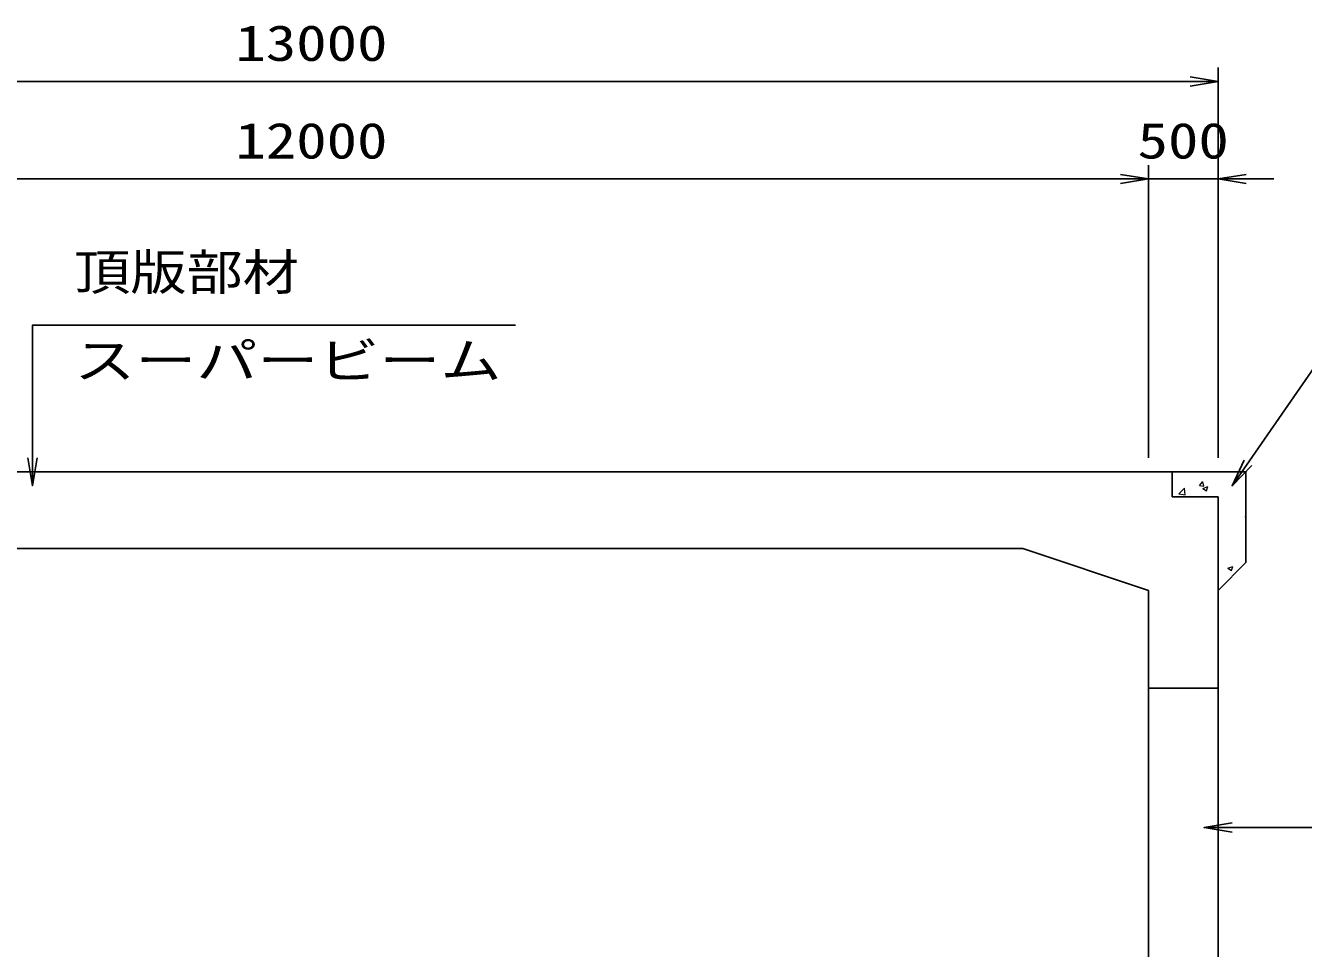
# Model space of a CAD drawing. Units: millimetres at full size. Extents: x 0 to 84100, y 0 to 59400.
# Drawn here: x 66001 to 75162, y 35983 to 42600 of the extents above; entities that cross this region are included whole.
import ezdxf
from ezdxf.enums import TextEntityAlignment as Align

# ---------------------------------------------------------------- set-up
doc = ezdxf.new("R2010")
doc.units = ezdxf.units.MM
for name, color, linetype, lineweight in [('D-DCR-HCHn', 4, 'Continuous', 9), ('D-STR-DIM', 7, 'Continuous', 25), ('D-STR-STRn', 1, 'Continuous', 25), ('D-STR-TXT', 7, 'Continuous', 25)]:
    doc.layers.add(name, color=color, linetype=linetype, lineweight=lineweight)
doc.styles.add('ＭＳ ゴシック', font='')
doc.styles.get('ＭＳ ゴシック').set_extended_font_data('MS Gothic')

# ---------------------------------------------------------------- blocks, each defined once
blk = doc.blocks.new('open_arrow')
at = {"color": 0, "linetype": 'Continuous', "lineweight": -2}
blk.add_lwpolyline([(7.5, 1.25), (0, 0), (7.5, -1.25)], dxfattribs=at)

msp = doc.modelspace()

# ---------------------------------------------------------------- linework, layer by layer
at = {"layer": 'D-DCR-HCHn'}
for p, q in [((74417.047, 39301.219), (74441.537, 39330.405)), ((74446.924, 39296.932), (74441.051, 39328.775)), ((74269.125, 39242.802), (74308.692, 39284.04)), ((74269.278, 39242.235), (74314.458, 39235.228)), ((74314.359, 39235.681), (74308.747, 39283.925)), ((74416.426, 39301.214), (74446.79, 39298.558)), ((74441.18, 39281.739), (74466.449, 39264.695)), ((74441.404, 39281.762), (74476.973, 39295.416)), ((74466.478, 39264.806), (74476.778, 39295.504)), ((74744.409, 39077.209), (74750, 39073.437)), ((74744.633, 39077.231), (74750, 39079.291)), ((74620.805, 38708.833), (74646.074, 38691.788)), ((74621.03, 38708.854), (74656.6, 38722.508)), ((74646.102, 38691.9), (74656.402, 38722.598))]:
    msp.add_line(p, q, dxfattribs=at)
at = {"layer": 'D-STR-DIM'}
for p, q in [((74550, 39500), (74550, 42300)), ((61550, 42200), (74550, 42200)), ((74050, 39500), (74050, 41600)), ((74050, 39500), (74050, 41600)), ((74550, 39500), (74550, 41600)), ((62050, 41500), (74050, 41500)), ((73650, 41500), (74950, 41500))]:
    msp.add_line(p, q, dxfattribs=at)
at = {"layer": 'D-STR-STRn'}
for p, q in [((61880, 39400), (74220, 39400)), ((74220, 39220), (74220, 39400)), ((74220, 39400), (74750, 39400)), ((74750, 39400), (74750, 38750)), ((74550, 39220), (74220, 39220)), ((74550, 39220), (74550, 32700)), ((62950, 38850), (73150, 38850)), ((73150, 38850), (74050, 38550)), ((74750, 38750), (74550, 38550)), ((74050, 38550), (74050, 33650)), ((74050, 37850), (74550, 37850))]:
    msp.add_line(p, q, dxfattribs=at)
at = {"layer": 'D-STR-TXT'}
for points in [[(66050, 39300), (66050, 40451.777), (66250, 40451.777), (69512.437, 40451.777)], [(74650, 39300), (75450, 40451.777), (75650, 40451.777), (79720.812, 40451.777)], [(74450, 36850), (75395.788, 36850), (75595.788, 36850), (78865.331, 36850)]]:
    msp.add_lwpolyline(points, dxfattribs=at)

# ---------------------------------------------------------------- block references
at = {"layer": 'D-STR-DIM', "xscale": 26.7, "yscale": 26.7, "rotation": 180}
for p in [(74550, 42200), (74050, 41500), (74050, 41500)]:
    msp.add_blockref('open_arrow', p, dxfattribs=at)
at = {"layer": 'D-STR-DIM', "xscale": 26.7, "yscale": 26.7}
msp.add_blockref('open_arrow', (74550, 41500), dxfattribs=at)
at = {"layer": 'D-STR-TXT', "xscale": 26.7, "yscale": 26.7}
for p, rotation in [((66050, 39300), 90), ((74650, 39300), 55.2)]:
    msp.add_blockref('open_arrow', p, dxfattribs=dict(at, rotation=rotation))
msp.add_blockref('open_arrow', (74450, 36850), dxfattribs=at)

# ---------------------------------------------------------------- texts
at = {"layer": 'D-STR-DIM', "style": 'ＭＳ ゴシック', "width": 1.25}
for s, p in [('13000', (68050, 42475)), ('12000', (68050, 41775)), ('500', (74300, 41775))]:
    msp.add_text(s, height=256.6, dxfattribs=at).set_placement(p, align=Align.MIDDLE_CENTER)
at = {"layer": 'D-STR-TXT', "style": 'ＭＳ ゴシック', "width": 1.15}
msp.add_text('頂版部材\u3000\u3000\u3000\u3000', height=256.6, dxfattribs=at).set_placement((66350, 40960.406), align=Align.TOP_LEFT)
at = {"layer": 'D-STR-TXT', "style": 'ＭＳ ゴシック', "width": 1.25}
msp.add_text('スーパービーム', height=256.6, dxfattribs=at).set_placement((66350, 39993.147), align=Align.BOTTOM_LEFT)

doc.saveas('drawing.dxf')
